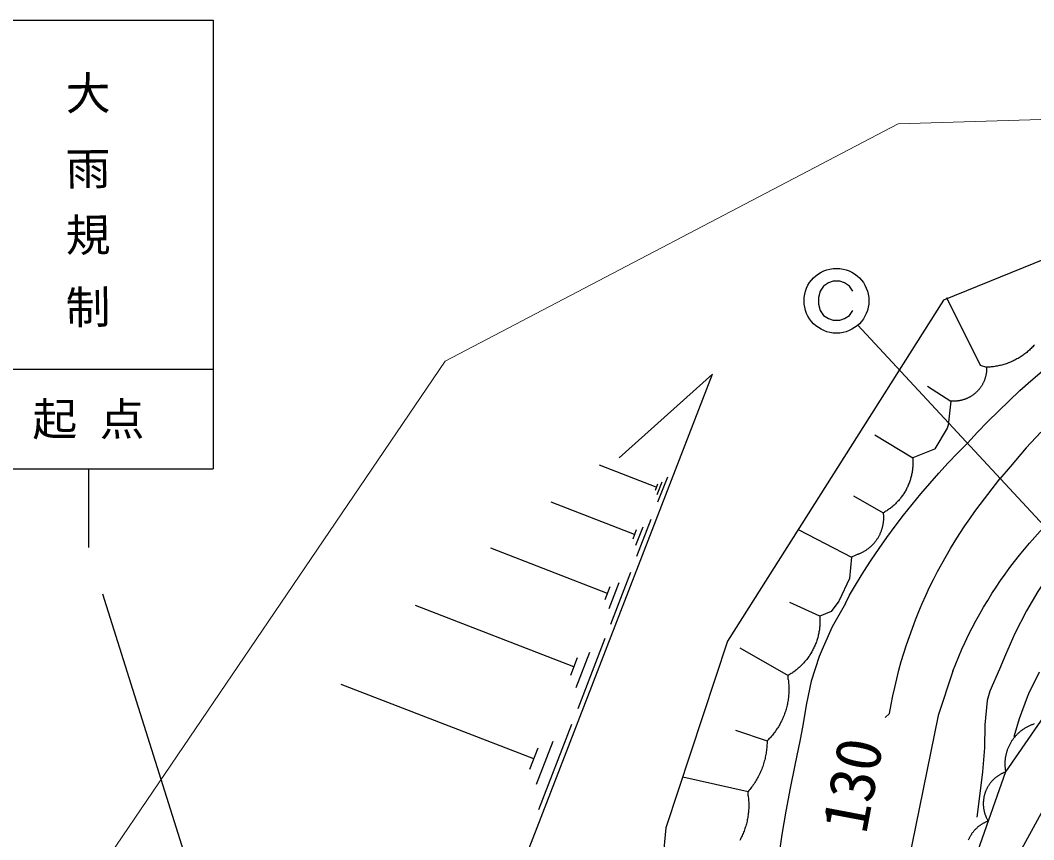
# Model space of a CAD drawing. Units: millimetres, scale not verified. Extents: x 40000 to 680000, y 20000 to 380000.
# Drawn here: x 212886 to 253548, y 314097 to 346969 of the extents above; entities that cross this region are included whole.
import ezdxf
from ezdxf.enums import TextEntityAlignment as Align

# ---------------------------------------------------------------- set-up
doc = ezdxf.new("R2010")
doc.units = ezdxf.units.MM
doc.header["$LTSCALE"] = 1000
for name, color, linetype, lineweight in [('M-BGD', 7, 'Continuous', 25), ('M-STR-HTXT', 7, 'Continuous', 13), ('M-STR-STRC', 7, 'Continuous', 25)]:
    doc.layers.add(name, color=color, linetype=linetype, lineweight=lineweight)
doc.styles.add('@ＭＳ ゴシック', font='')
doc.styles.add('ＭＳ ゴシック', font='')
doc.styles.get('@ＭＳ ゴシック').set_extended_font_data('@MS Gothic')
doc.styles.get('ＭＳ ゴシック').set_extended_font_data('MS Gothic')

msp = doc.modelspace()

# ---------------------------------------------------------------- linework, layer by layer
at = {"layer": 'M-BGD'}
for p, q in [((264025, 341471), (249926, 335742)), ((249926, 335742), (241263, 322061)), ((250047, 335845), (251402, 333135)), ((251402, 333135), (251656, 333051)), ((233016, 313021), (240666, 332779)), ((240666, 332779), (236921, 329420)), ((249285, 332289), (250216, 331696)), ((247168, 330341), (248692, 329410)), ((238402, 328237), (236131, 329117)), ((238850, 328644), (238459, 327635)), ((251402, 327547), (252192, 328568)), ((238451, 328363), (238353, 328111)), ((238626, 328441), (238431, 327936)), ((246322, 327886), (247507, 327209)), ((237531, 326341), (234185, 327637)), ((238191, 326941), (237615, 325454)), ((237603, 326527), (237459, 326155)), ((237861, 326641), (237573, 325897)), ((244120, 326531), (246237, 325431)), ((236445, 323979), (231760, 325793)), ((246406, 325515), (246237, 325431)), ((237369, 324819), (236563, 322736)), ((236546, 324239), (236344, 323719)), ((236907, 324399), (236504, 323358)), ((246000, 323570), (246152, 323907)), ((246000, 323570), (246152, 323907)), ((235093, 321036), (228740, 323496)), ((244967, 323060), (243766, 323619)), ((256476, 322742), (252421, 316814)), ((236345, 322175), (235252, 319351)), ((241263, 322061), (238786, 314568)), ((241750, 321790), (243697, 320689)), ((235229, 321389), (234956, 320683)), ((235719, 321605), (235172, 320194)), ((250301, 320859), (249708, 319081)), ((243697, 320520), (243697, 320689)), ((233486, 317339), (225762, 320330)), ((247592, 318996), (247761, 319165)), ((249708, 319081), (247846, 309852)), ((235009, 318723), (233680, 315290)), ((241580, 318488), (242850, 318065)), ((234247, 318031), (233583, 316315)), ((233652, 317768), (233320, 316910)), ((250301, 308667), (255296, 317811)), ((252421, 316814), (248931, 306956)), ((239464, 316625), (242088, 316033)), ((242088, 315863), (242088, 316033)), ((238786, 314568), (237410, 299560))]:
    msp.add_line(p, q, dxfattribs=at)
for points in [[(250894, 330003), (251298, 330440), (251711, 330869), (252131, 331291), (252559, 331706), (252995, 332112), (253438, 332510), (253888, 332899), (254345, 333281), (254810, 333654), (255281, 334018), (255759, 334373), (256243, 334720), (256734, 335058), (257230, 335386), (257733, 335705), (258242, 336015), (258756, 336316), (259276, 336607)], [(253576, 333941), (253544, 333906), (253512, 333871), (253479, 333837), (253445, 333804), (253411, 333771), (253376, 333739), (253341, 333708), (253305, 333677), (253268, 333647), (253231, 333617), (253194, 333588), (253156, 333560), (253118, 333532), (253079, 333506), (253039, 333479), (252999, 333454), (252959, 333429), (252918, 333405), (252877, 333382), (252835, 333359), (252793, 333338), (252751, 333317), (252708, 333296), (252665, 333277), (252622, 333258), (252578, 333240), (252534, 333223), (252489, 333206), (252445, 333191), (252400, 333176), (252355, 333162), (252309, 333149), (252263, 333136), (252218, 333125), (252171, 333114), (252125, 333104), (252079, 333095), (252032, 333087), (251985, 333079), (251939, 333073), (251892, 333067), (251845, 333062), (251797, 333058), (251750, 333055), (251703, 333052), (251656, 333051)], [(251656, 333051), (251656, 333027), (251657, 333004), (251656, 332981), (251656, 332957), (251655, 332934), (251653, 332911), (251651, 332888), (251649, 332864), (251647, 332841), (251643, 332818), (251640, 332795), (251636, 332772), (251632, 332749), (251627, 332726), (251622, 332704), (251616, 332681), (251611, 332659), (251604, 332636), (251598, 332614), (251590, 332592), (251583, 332569), (251575, 332548), (251567, 332526), (251558, 332504), (251549, 332483), (251540, 332461), (251530, 332440), (251520, 332419), (251509, 332398), (251498, 332378), (251487, 332357), (251475, 332337), (251463, 332317), (251451, 332297), (251438, 332278), (251425, 332259), (251412, 332240), (251398, 332221), (251384, 332202), (251370, 332184), (251355, 332166), (251340, 332148), (251325, 332130), (251309, 332113), (251293, 332096), (251277, 332079), (251260, 332063), (251243, 332047), (251226, 332031), (251209, 332015), (251191, 332000), (251173, 331985), (251155, 331971), (251137, 331957), (251118, 331943), (251099, 331929), (251080, 331916), (251060, 331903), (251041, 331890), (251021, 331878), (251001, 331866), (250981, 331855), (250960, 331844), (250939, 331833), (250919, 331823), (250897, 331812), (250876, 331803), (250855, 331794), (250833, 331785), (250812, 331776), (250790, 331768), (250768, 331760), (250746, 331753), (250723, 331746), (250701, 331739), (250679, 331733), (250656, 331728), (250633, 331722), (250610, 331717), (250588, 331713), (250565, 331709), (250542, 331705), (250519, 331702), (250495, 331699), (250472, 331696), (250449, 331694), (250426, 331692), (250403, 331691), (250379, 331690), (250356, 331690), (250333, 331690), (250309, 331690), (250286, 331691), (250263, 331692), (250240, 331694), (250216, 331696)], [(250216, 331696), (250115, 330727), (250075, 330611), (249582, 329782), (249562, 329765), (248692, 329410)], [(253840, 330444), (253250, 329815), (252603, 329061), (252192, 328568)], [(246152, 323907), (246436, 324381), (246729, 324851), (247030, 325315), (247341, 325773), (247659, 326225), (247987, 326671), (248322, 327111), (248666, 327544), (249018, 327971), (249377, 328392), (249745, 328805), (250120, 329211), (250503, 329611), (250894, 330003)], [(246152, 323907), (246436, 324381), (246729, 324851), (247030, 325315), (247341, 325773), (247659, 326225), (247987, 326671), (248322, 327111), (248666, 327544), (249018, 327971), (249377, 328392), (249745, 328805), (250120, 329211), (250503, 329611), (250894, 330003)], [(248692, 329410), (248695, 329369), (248697, 329328), (248699, 329286), (248700, 329245), (248699, 329204), (248699, 329162), (248697, 329121), (248695, 329080), (248692, 329039), (248688, 328998), (248684, 328957), (248678, 328916), (248672, 328875), (248666, 328834), (248658, 328793), (248650, 328753), (248641, 328713), (248632, 328672), (248621, 328633), (248610, 328593), (248599, 328553), (248586, 328514), (248573, 328475), (248559, 328436), (248545, 328397), (248530, 328359), (248514, 328321), (248497, 328283), (248480, 328245), (248462, 328208), (248443, 328171), (248424, 328135), (248404, 328098), (248384, 328063), (248362, 328027), (248341, 327992), (248318, 327958), (248295, 327923), (248271, 327889), (248247, 327856), (248222, 327823), (248197, 327791), (248171, 327758), (248144, 327727), (248117, 327696), (248089, 327665), (248061, 327635), (248032, 327606), (248003, 327576), (247973, 327548), (247943, 327520), (247912, 327492), (247881, 327466), (247849, 327439), (247817, 327413), (247784, 327388), (247751, 327364), (247717, 327340), (247683, 327316), (247649, 327293), (247614, 327271), (247579, 327250), (247543, 327229), (247507, 327209)], [(247761, 319165), (247824, 319515), (247894, 319863), (247970, 320209), (248052, 320554), (248141, 320898), (248236, 321240), (248337, 321580), (248445, 321918), (248559, 322254), (248679, 322588), (248805, 322920), (248937, 323249), (249076, 323576), (249220, 323900), (249370, 324222), (249527, 324540), (249689, 324856), (249857, 325169), (250030, 325478), (250210, 325784), (250395, 326087), (250585, 326386), (250781, 326682), (250983, 326974), (251190, 327263), (251402, 327547)], [(247507, 327209), (247510, 327181), (247513, 327153), (247515, 327126), (247517, 327098), (247518, 327070), (247519, 327042), (247519, 327015), (247519, 326987), (247518, 326959), (247517, 326931), (247515, 326904), (247513, 326876), (247511, 326848), (247507, 326821), (247504, 326793), (247500, 326766), (247495, 326738), (247490, 326711), (247484, 326684), (247478, 326657), (247471, 326630), (247464, 326603), (247457, 326576), (247449, 326549), (247440, 326523), (247431, 326497), (247422, 326470), (247412, 326444), (247402, 326419), (247391, 326393), (247380, 326368), (247368, 326342), (247356, 326317), (247343, 326293), (247330, 326268), (247317, 326244), (247303, 326220), (247289, 326196), (247274, 326172), (247259, 326149), (247243, 326126), (247227, 326103), (247211, 326081), (247194, 326059), (247177, 326037), (247160, 326015), (247142, 325994), (247123, 325973), (247105, 325952), (247086, 325932), (247066, 325912), (247047, 325893), (247026, 325873), (247006, 325855), (246985, 325836), (246964, 325818), (246943, 325800), (246921, 325783), (246899, 325766), (246877, 325749), (246854, 325733), (246831, 325717), (246808, 325702), (246785, 325687), (246761, 325673), (246737, 325658), (246713, 325645), (246689, 325632), (246664, 325619), (246639, 325606), (246614, 325594), (246589, 325583), (246563, 325572), (246537, 325561), (246512, 325551), (246485, 325542), (246459, 325532), (246433, 325524), (246406, 325515)], [(250301, 320859), (250417, 321154), (250539, 321446), (250666, 321737), (250798, 322025), (250936, 322311), (251079, 322594), (251227, 322874), (251380, 323152), (251538, 323427), (251701, 323699), (251869, 323968), (252042, 324233), (252219, 324496), (252402, 324755), (252589, 325011), (252781, 325264), (252978, 325512), (253179, 325758), (253384, 325999), (253594, 326237), (253808, 326471), (254026, 326701)], [(246237, 325431), (246162, 324581), (245742, 323694), (245722, 323662), (245416, 323249), (244967, 323060)], [(254873, 325685), (254198, 324780), (253708, 324059), (253254, 323282), (252790, 322372), (252416, 321517), (252175, 320943), (251783, 320055), (251680, 319684), (251591, 318708), (251575, 317788), (251492, 316822), (251392, 315949), (251272, 315002)], [(246000, 323570), (245467, 322632), (245094, 321823), (244943, 321449), (244622, 320462), (244436, 319563), (244274, 318608), (244179, 318122), (243959, 317083), (243771, 316169), (243598, 315244), (243445, 314313), (243302, 313365), (243183, 312462), (243104, 311799)], [(244967, 323060), (244970, 323015), (244972, 322970), (244973, 322925), (244973, 322880), (244973, 322835), (244971, 322790), (244969, 322745), (244966, 322700), (244963, 322655), (244958, 322611), (244953, 322566), (244947, 322521), (244940, 322477), (244932, 322432), (244924, 322388), (244915, 322344), (244905, 322300), (244894, 322256), (244882, 322213), (244870, 322170), (244857, 322127), (244843, 322084), (244828, 322041), (244813, 321999), (244797, 321957), (244780, 321915), (244762, 321874), (244744, 321833), (244725, 321792), (244705, 321752), (244684, 321711), (244663, 321672), (244641, 321633), (244618, 321594), (244595, 321555), (244571, 321517), (244546, 321479), (244521, 321442), (244495, 321406), (244468, 321369), (244441, 321333), (244413, 321298), (244384, 321263), (244355, 321229), (244325, 321195), (244295, 321162), (244264, 321130), (244232, 321097), (244200, 321066), (244168, 321035), (244134, 321005), (244101, 320975), (244066, 320946), (244032, 320917), (243996, 320889), (243960, 320862), (243924, 320835), (243887, 320809), (243850, 320784), (243813, 320759), (243774, 320735), (243736, 320712), (243697, 320689)], [(243697, 320520), (243704, 320469), (243709, 320417), (243714, 320365), (243718, 320314), (243721, 320262), (243723, 320210), (243724, 320158), (243724, 320107), (243723, 320055), (243721, 320003), (243719, 319951), (243715, 319900), (243710, 319848), (243705, 319796), (243698, 319745), (243691, 319694), (243683, 319643), (243673, 319592), (243663, 319541), (243652, 319490), (243640, 319440), (243627, 319389), (243614, 319339), (243599, 319290), (243583, 319240), (243567, 319191), (243550, 319142), (243531, 319094), (243512, 319046), (243492, 318998), (243472, 318950), (243450, 318903), (243427, 318857), (243404, 318810), (243380, 318764), (243355, 318719), (243329, 318674), (243302, 318630), (243275, 318586), (243247, 318542), (243218, 318499), (243188, 318457), (243158, 318415), (243126, 318374), (243094, 318333), (243062, 318293), (243028, 318253), (242994, 318214), (242959, 318176), (242923, 318138), (242887, 318101), (242850, 318065)], [(253768, 320825), (253341, 319950), (253286, 319818), (252962, 318943), (252753, 318224)], [(253570, 318740), (253541, 318731), (253513, 318721), (253485, 318711), (253457, 318700), (253429, 318689), (253402, 318677), (253374, 318665), (253347, 318652), (253320, 318639), (253294, 318625), (253267, 318611), (253241, 318597), (253215, 318582), (253190, 318566), (253164, 318550), (253139, 318534), (253115, 318517), (253090, 318500), (253066, 318482), (253042, 318464), (253019, 318445), (252996, 318426), (252973, 318407), (252950, 318387), (252928, 318367), (252906, 318346), (252885, 318326), (252864, 318304), (252843, 318283), (252823, 318260), (252803, 318238), (252784, 318215), (252765, 318192), (252746, 318169), (252728, 318145), (252710, 318121), (252693, 318096), (252676, 318072), (252660, 318047), (252644, 318021), (252628, 317996), (252613, 317970), (252598, 317944), (252584, 317918), (252571, 317891), (252557, 317864), (252545, 317837), (252532, 317810), (252521, 317782), (252509, 317755), (252498, 317727), (252488, 317699), (252478, 317670), (252469, 317642), (252460, 317613), (252452, 317584), (252444, 317556), (252437, 317526), (252430, 317497), (252424, 317468), (252418, 317439), (252413, 317409), (252409, 317380), (252405, 317350), (252401, 317320), (252398, 317290), (252395, 317261), (252393, 317231), (252392, 317201), (252391, 317171), (252391, 317141), (252391, 317111), (252392, 317081), (252393, 317051), (252394, 317021), (252397, 316992), (252400, 316962), (252403, 316932), (252407, 316902), (252411, 316873), (252416, 316843), (252421, 316814)], [(242850, 318065), (242850, 318009), (242848, 317954), (242846, 317898), (242842, 317843), (242838, 317788), (242833, 317733), (242826, 317678), (242819, 317623), (242810, 317568), (242801, 317513), (242791, 317459), (242779, 317404), (242767, 317350), (242754, 317297), (242739, 317243), (242724, 317190), (242708, 317137), (242691, 317084), (242673, 317032), (242654, 316979), (242634, 316928), (242613, 316876), (242591, 316825), (242569, 316775), (242545, 316725), (242521, 316675), (242495, 316626), (242469, 316577), (242442, 316528), (242414, 316481), (242385, 316433), (242355, 316386), (242325, 316340), (242293, 316294), (242261, 316249), (242228, 316205), (242194, 316161), (242160, 316117), (242124, 316075), (242088, 316033)], [(252421, 316814), (252399, 316806), (252377, 316797), (252355, 316788), (252333, 316779), (252311, 316770), (252290, 316760), (252269, 316749), (252247, 316738), (252226, 316727), (252206, 316716), (252185, 316704), (252165, 316692), (252145, 316679), (252125, 316666), (252105, 316653), (252086, 316639), (252067, 316625), (252048, 316611), (252029, 316596), (252011, 316581), (251992, 316566), (251975, 316550), (251957, 316534), (251940, 316518), (251923, 316502), (251906, 316485), (251889, 316468), (251873, 316450), (251858, 316433), (251842, 316415), (251827, 316396), (251812, 316378), (251798, 316359), (251783, 316340), (251769, 316321), (251756, 316301), (251743, 316281), (251730, 316261), (251718, 316241), (251705, 316221), (251694, 316200), (251682, 316179), (251671, 316158), (251661, 316137), (251651, 316116), (251641, 316094), (251631, 316072), (251622, 316050), (251613, 316028), (251605, 316006), (251597, 315984), (251590, 315961), (251582, 315939), (251576, 315916), (251569, 315893), (251564, 315870), (251558, 315847), (251553, 315824), (251548, 315801), (251544, 315777), (251540, 315754), (251537, 315730), (251534, 315707), (251531, 315683), (251529, 315660), (251527, 315636), (251526, 315612), (251525, 315588), (251524, 315565), (251524, 315541), (251524, 315517), (251525, 315494), (251526, 315470), (251528, 315446), (251530, 315423), (251532, 315399), (251535, 315375), (251538, 315352), (251542, 315328), (251546, 315305), (251550, 315282), (251555, 315259), (251561, 315235), (251566, 315212), (251572, 315189), (251579, 315167), (251586, 315144), (251593, 315121), (251601, 315099), (251609, 315077), (251617, 315054), (251626, 315032), (251636, 315011), (251645, 314989), (251655, 314967), (251666, 314946), (251676, 314925), (251688, 314904), (251699, 314883), (251711, 314863), (251723, 314842)], [(242088, 315863), (242095, 315812), (242101, 315761), (242105, 315710), (242109, 315658), (242112, 315607), (242114, 315556), (242115, 315504), (242115, 315453), (242114, 315401), (242113, 315350), (242110, 315298), (242106, 315247), (242102, 315195), (242097, 315144), (242090, 315093), (242083, 315042), (242075, 314991), (242066, 314940), (242056, 314890), (242045, 314840), (242033, 314789), (242021, 314740), (242007, 314690), (241993, 314640), (241977, 314591), (241961, 314542), (241944, 314494), (241926, 314445), (241907, 314398), (241888, 314350), (241867, 314303), (241846, 314256), (241824, 314209), (241801, 314163), (241777, 314118), (241752, 314072)], [(251723, 314842), (251701, 314834), (251679, 314826), (251657, 314817), (251635, 314808), (251613, 314798), (251592, 314788), (251570, 314778), (251549, 314767), (251528, 314756), (251508, 314744), (251487, 314732), (251467, 314720), (251447, 314708), (251427, 314695), (251407, 314681), (251388, 314668), (251368, 314654), (251349, 314639), (251331, 314625), (251312, 314610), (251294, 314594), (251276, 314579), (251259, 314563), (251242, 314547), (251224, 314530), (251208, 314513), (251191, 314496), (251175, 314479), (251159, 314461), (251144, 314443), (251129, 314425), (251114, 314406), (251099, 314388), (251085, 314369), (251071, 314349), (251058, 314330), (251045, 314310), (251032, 314290), (251019, 314270), (251007, 314249), (250996, 314229), (250984, 314208), (250973, 314187), (250963, 314166), (250952, 314144), (250943, 314123), (250933, 314101), (250924, 314079)]]:
    msp.add_lwpolyline(points, dxfattribs=at)
at = {"layer": 'M-STR-HTXT'}
msp.add_lwpolyline([(204766, 296257), (229930, 333293), (248103, 342817), (313795, 344806), (333955, 341209), (400071, 312801), (437199, 304698), (472147, 305708)], dxfattribs=at)
at = {"layer": 'M-STR-STRC'}
for p, q in [((210621, 346969), (220621, 346969)), ((220621, 346969), (220621, 328969)), ((245114, 336302), (244984, 336107)), ((245309, 336432), (245114, 336302)), ((245504, 336497), (245309, 336432)), ((245764, 336497), (245504, 336497)), ((245959, 336432), (245764, 336497)), ((246154, 336302), (245959, 336432)), ((246284, 336107), (246154, 336302)), ((244984, 336107), (244919, 335847)), ((244919, 335847), (244919, 335587)), ((244919, 335587), (244984, 335327)), ((244984, 335327), (245114, 335132)), ((245114, 335132), (245309, 335002)), ((245959, 335002), (246154, 335132)), ((246154, 335132), (246284, 335327)), ((245309, 335002), (245504, 334937)), ((245504, 334937), (245764, 334937)), ((245764, 334937), (245959, 335002)), ((246494, 334742), (257483, 322893)), ((210621, 332969), (220621, 332969)), ((210621, 328969), (220621, 328969)), ((215621, 328969), (215621, 325826)), ((216189, 323960), (232083, 273383))]:
    msp.add_line(p, q, dxfattribs=at)
msp.add_circle((245634, 335717), 1300, dxfattribs=at)

# ---------------------------------------------------------------- texts
at = {"layer": 'M-BGD', "style": 'ＭＳ ゴシック'}
msp.add_text('130', height=1833, rotation=79.296, dxfattribs=at).set_placement((247711, 316023), align=Align.BOTTOM_CENTER)
at = {"layer": 'M-STR-STRC', "style": '@ＭＳ ゴシック'}
for s, p in [('大', (215581, 344062)), ('雨', (215581, 341042)), ('規', (215581, 338374)), ('制', (215581, 335484))]:
    msp.add_text(s, height=1320, rotation=270.639, dxfattribs=at).set_placement(p, align=Align.MIDDLE_CENTER)
at = {"layer": 'M-STR-STRC', "style": 'ＭＳ ゴシック'}
msp.add_text('起 点', height=1320, dxfattribs=at).set_placement((215621, 330969), align=Align.MIDDLE_CENTER)

doc.saveas('drawing.dxf')
